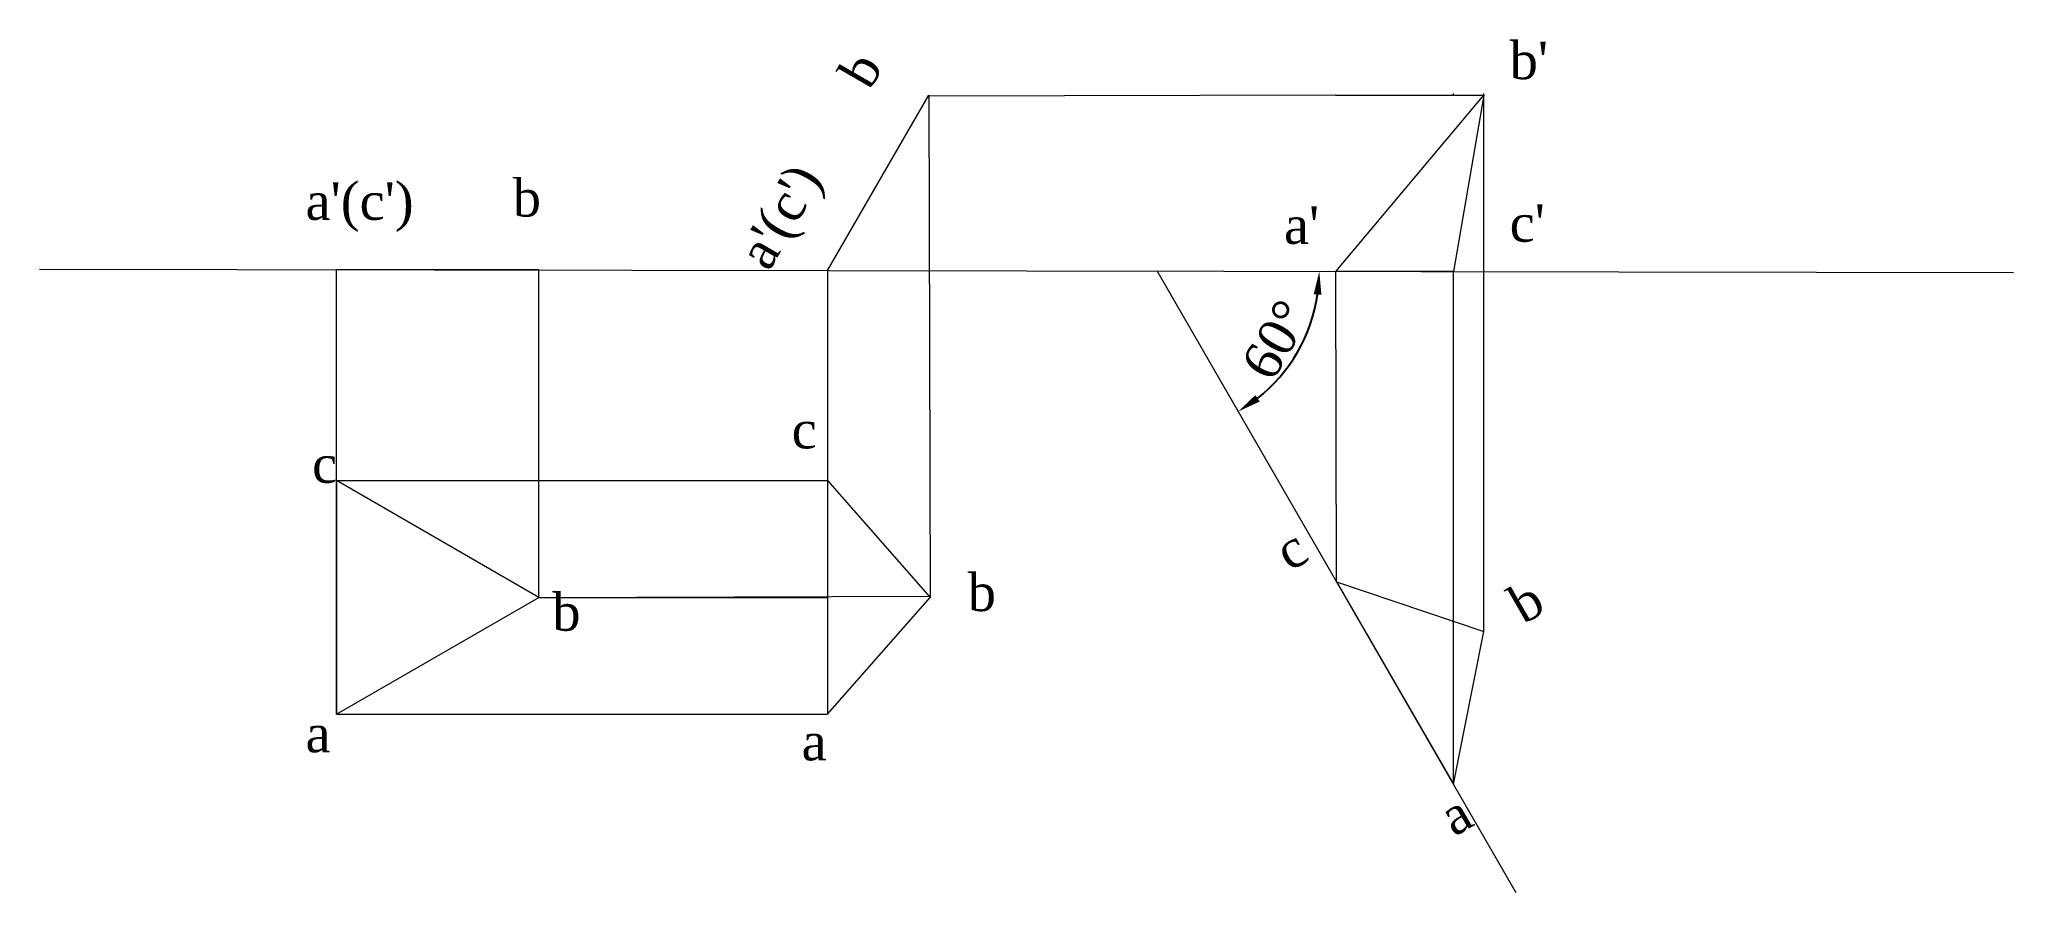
# Paper-space layout 'Layout15' of a CAD drawing. Header units: millimetres. Extents: x 28 to 239, y 41 to 132.
import ezdxf

# ---------------------------------------------------------------- set-up
doc = ezdxf.new("R2010")
doc.units = ezdxf.units.MM
doc.layers.add('PROJECTION LINE', color=5, linetype='Continuous', lineweight=5)
doc.layers.add('XY LINE', color=1, linetype='Continuous', lineweight=15)
doc.styles.get("Standard").update_dxf_attribs({"font": 'times.ttf', "height": 4})
doc.dimstyles.new('ISO-25', dxfattribs={"dimtxt": 4, "dimasz": 2.5, "dimexe": 1.25, "dimexo": 0.625, "dimtad": 1, "dimtoh": 1, "dimtxsty": 'Standard', "dimcen": 2.5, "dimadec": 0, "dimazin": 0, "dimtfac": 1, "dimtmove": 0, "dimatfit": 3, "dimfxl": 1, "dimarcsym": 0})

# ---------------------------------------------------------------- blocks, each defined once
blk = doc.blocks.new('*D58')
at = {"layer": 'Defpoints', "color": 0, "transparency": 16777216}
for p in [(28.25, 107.59), (147.74, 107.39), (239.3, 107.23), (161.02, 96.24), (186.1, 40.94)]:
    blk.add_point(p, dxfattribs=at)
at = {"layer": 'PROJECTION LINE', "color": 0, "lineweight": -2, "transparency": 16777216}
blk.add_arc((147.74, 107.39), 17.34, 308.2682, 351.6345, dxfattribs=at)
at = {"layer": 'PROJECTION LINE', "color": 0, "transparency": 16777216}
for points in [[(164.48, 104.9), (165.31, 104.84), (165.08, 107.36)], [(158.71, 93.43), (158.24, 94.12), (156.41, 92.37)]]:
    blk.add_solid(points, dxfattribs=at)
at = {"layer": 'PROJECTION LINE', "color": 0, "transparency": 16777216, "insert": (160.45, 100.04), "char_height": 4, "attachment_point": 5, "rotation": 59.9513}
blk.add_mtext('60°', dxfattribs=at)

psp = doc.layouts.new('Layout15')

# ---------------------------------------------------------------- linework, layer by layer
at = {"layer": 'PROJECTION LINE'}
for p, q in [((112.501, 107.454), (123.326, 126.204)), ((123.326, 126.204), (123.491, 72.5)), ((166.821, 126.204), (123.327, 126.07)), ((166.821, 126.204), (182.69, 126.204)), ((166.857, 107.356), (182.69, 126.204)), ((166.857, 107.356), (182.69, 126.204)), ((179.422, 126.204), (179.422, 126.376)), ((182.69, 126.204), (179.422, 107.335)), ((182.69, 126.204), (179.422, 107.335)), ((182.69, 68.833), (182.69, 126.376)), ((60, 60), (60, 107.537)), ((60, 107.537), (81.651, 107.537)), ((81.651, 72.5), (81.651, 107.501)), ((112.501, 107.454), (112.501, 85)), ((147.74, 107.388), (186.105, 40.938)), ((166.922, 74.163), (166.857, 107.356)), ((179.422, 107.335), (166.857, 107.356)), ((179.422, 107.335), (166.857, 107.356)), ((179.422, 52.513), (179.422, 107.335)), ((60, 85), (112.501, 85)), ((112.501, 85), (112.501, 60)), ((112.501, 85), (123.491, 72.5)), ((166.922, 74.163), (179.422, 52.513)), ((166.922, 74.163), (182.69, 68.833)), ((81.651, 72.5), (123.491, 72.629)), ((81.651, 72.5), (112.501, 72.5)), ((112.501, 60), (123.491, 72.5)), ((179.422, 52.513), (182.69, 68.833)), ((60, 60), (112.501, 60))]:
    psp.add_line(p, q, dxfattribs=at)
psp.add_lwpolyline([(60, 85), (60, 60), (81.651, 72.5)], close=True, dxfattribs=at)
at = {"layer": 'XY LINE'}
psp.add_line((28.252, 107.591), (239.303, 107.233), dxfattribs=at)

# ---------------------------------------------------------------- texts
at = {"layer": 'PROJECTION LINE'}
for s, p in [("b'", (185.433, 127.909)), ("a'(c')", (56.695, 112.863)), ('b', (78.856, 113.214)), ("a'", (161.301, 110.291)), ("c'", (185.433, 110.523)), ('c', (108.669, 88.424)), ('c', (57.399, 84.748)), ('b', (127.494, 71.036)), ('b', (83.077, 68.934)), ('a', (56.695, 55.931)), ('a', (109.734, 55.067))]:
    psp.add_text(s, height=4, dxfattribs=at).set_placement(p)
for s, rotation, p in [('b', 60, (117.013, 126.622)), ("a'(c')", 60, (106.237, 107.254)), ('c', 30, (161.892, 75.212)), ('b', 30, (186.889, 69.566)), ('a', 30, (179.493, 46.858))]:
    psp.add_text(s, height=4, rotation=rotation, dxfattribs=at).set_placement(p)

# ---------------------------------------------------------------- dimensions: what is measured, and where the dimension line sits
dim = psp.add_angular_dim_2l(base=(161.016, 96.235), line1=((147.74, 107.388), (186.105, 40.938)), line2=((28.252, 107.591), (239.303, 107.233)), dimstyle='ISO-25', dxfattribs=at)
dim.commit()
dim.dimension.update_dxf_attribs({"geometry": '*D58', "text_midpoint": (160.447, 100.038)})

doc.saveas('drawing.dxf')
